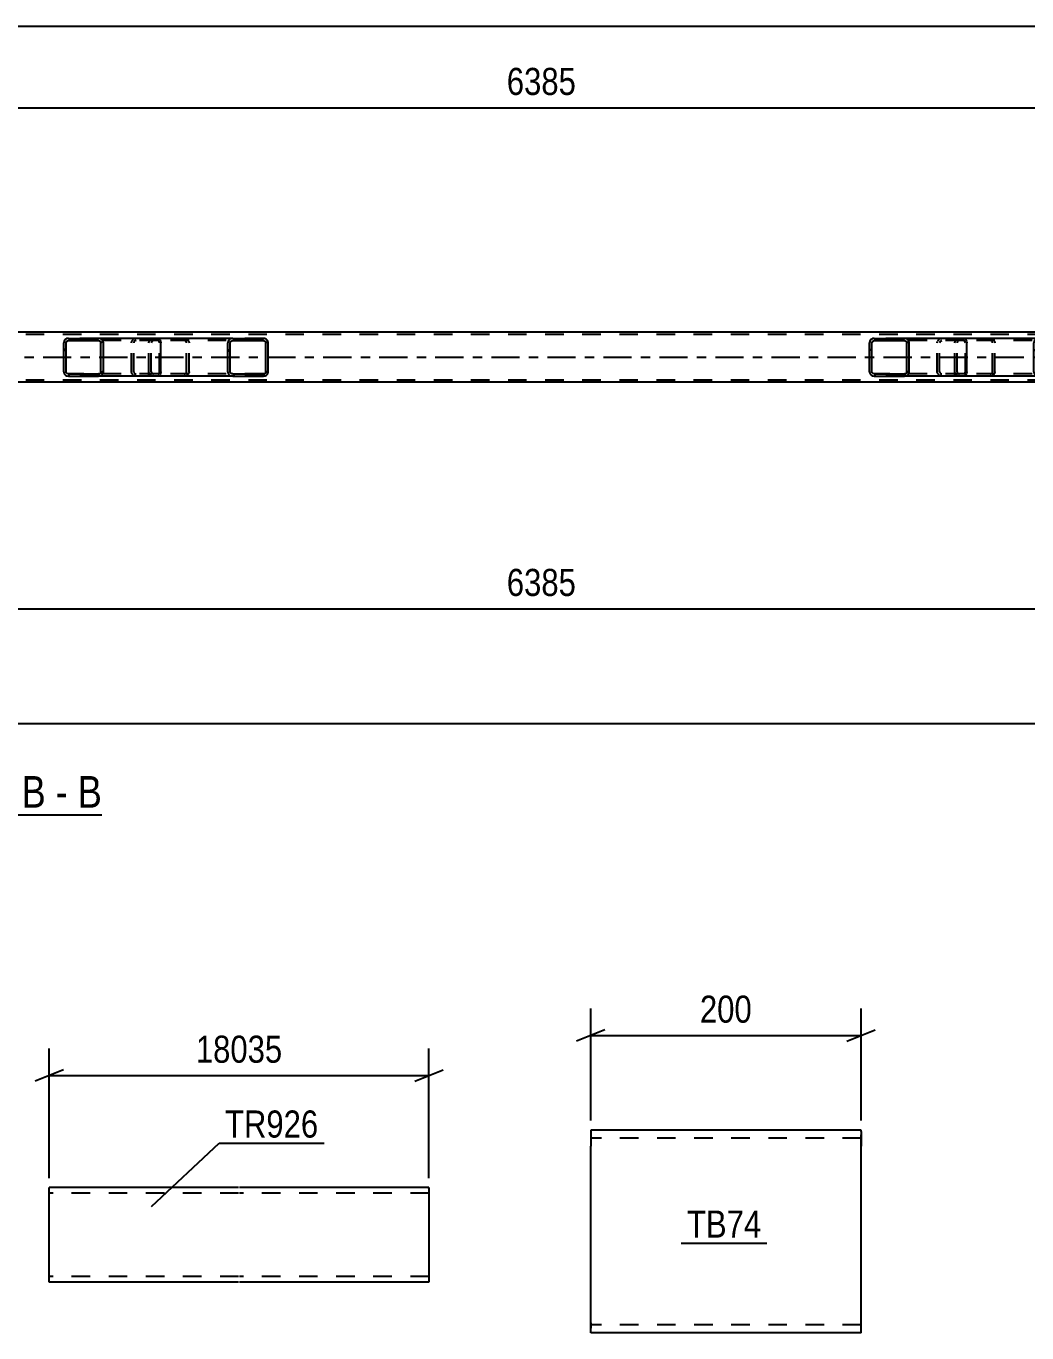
# Model space of a CAD drawing. Header units: millimetres. Extents: x 0 to 841, y 0 to 594.
# Drawn here: x 404.2 to 509.9, y 114.4 to 252.5 of the extents above; entities that cross this region are included whole.
import ezdxf

# ---------------------------------------------------------------- set-up
doc = ezdxf.new("R2010")
doc.units = ezdxf.units.MM
doc.linetypes.add('DXK_LINE_DOT2', pattern=[3.9198, 1.9599, -1.9599])
doc.linetypes.add('DXK_LINE_DOT3', pattern=[5.9187, 2.979, -0.9799, 0.9799, -0.9799])
doc.styles.add('Arial Narrow', font='ARIALN.TTF', dxfattribs={"height": 0.2})

# ---------------------------------------------------------------- blocks, each defined once
blk = doc.blocks.new('Unknown-717034235-12 - 3029')
at = {"color": 6, "linetype": 'Continuous'}
blk.add_line((384.54, 169.12), (412.18, 169.12), dxfattribs=at)
at = {"color": 0, "linetype": 'Continuous'}
for points in [[(402.65, 169.87), (402.65, 173.37), (384.54, 173.37), (384.54, 169.87)], [(406.25, 169.87), (406.25, 173.37), (403.7, 173.37), (403.7, 169.87)], [(408.58, 169.87), (408.58, 173.37), (407.3, 173.37), (407.3, 169.87)], [(412.18, 169.87), (412.18, 173.37), (409.63, 173.37), (409.63, 169.87)]]:
    blk.add_wipeout(points, dxfattribs=at)
at = {"color": 7, "linetype": 'Continuous', "style": 'Arial Narrow'}
for s, p in [('SECTION ', (384.54, 169.87)), ('B', (403.7, 169.87)), ('B', (409.63, 169.87)), ('-', (407.3, 169.87))]:
    blk.add_text(s, height=3.34, dxfattribs=at).set_placement(p)
blk = doc.blocks.new('Part-717034235-3101 - 3029')
at = {"color": 2, "linetype": 'Continuous'}
for p, q in [((727.52, 220.1), (68.61, 220.1)), ((585.53, 214.82), (336.11, 214.82))]:
    blk.add_line(p, q, dxfattribs=at)
at = {"color": 7, "linetype": 'DXK_LINE_DOT2'}
for p, q in [((727.52, 219.86), (68.61, 219.86)), ((727.52, 215.06), (68.61, 215.06))]:
    blk.add_line(p, q, dxfattribs=at)
at = {"color": 7, "linetype": 'DXK_LINE_DOT3'}
blk.add_line((68.61, 217.46), (727.52, 217.46), dxfattribs=at)
blk = doc.blocks.new('Part-717034235-3102 - 3029')
at = {"linetype": 'Continuous'}
h = blk.add_hatch(dxfattribs=at)
h.set_pattern_fill('', scale=0.7, style=0, pattern_type=0)
h.set_pattern_definition([(45, (429.71, 219.1659), (-1.57154, 1.57154), [])])
h.paths.add_polyline_path([(429.75, 218.98), (429.71, 219.17), (429.6, 219.32), (429.43, 219.43), (429.24, 219.46), (426, 219.46), (425.81, 219.43), (425.64, 219.32), (425.53, 219.17), (425.49, 218.98), (425.49, 215.94), (425.53, 215.76), (425.64, 215.6), (425.81, 215.5), (426, 215.46), (429.24, 215.46), (429.43, 215.5), (429.6, 215.6), (429.71, 215.76), (429.75, 215.94)])
h.paths.add_polyline_path([(429.47, 215.85), (429.42, 215.77), (429.34, 215.72), (429.24, 215.7), (426, 215.7), (425.91, 215.72), (425.82, 215.77), (425.77, 215.85), (425.75, 215.94), (425.75, 218.98), (425.77, 219.07), (425.82, 219.15), (425.91, 219.2), (426, 219.22), (429.24, 219.22), (429.34, 219.2), (429.42, 219.15), (429.47, 219.07), (429.49, 218.98), (429.49, 215.94)])
at = {"color": 7, "linetype": 'DXK_LINE_DOT2'}
for p, q in [((417.14, 218.98), (417.18, 219.17)), ((417.14, 215.94), (417.14, 218.98)), ((417.42, 219.07), (417.4, 218.98)), ((417.4, 215.94), (417.4, 218.98)), ((417.47, 219.15), (417.42, 219.07)), ((417.46, 219.43), (417.65, 219.46)), ((417.56, 219.2), (417.47, 219.15)), ((417.65, 219.22), (417.56, 219.2)), ((418.13, 219.46), (417.65, 219.46)), ((429.24, 219.22), (417.65, 219.22)), ((420.89, 219.46), (421.08, 219.43)), ((420.99, 219.2), (420.89, 219.22)), ((421.07, 219.15), (420.99, 219.2)), ((421.12, 219.07), (421.07, 219.15)), ((421.14, 218.98), (421.12, 219.07)), ((421.14, 215.94), (421.14, 218.98)), ((421.36, 219.17), (421.4, 218.98)), ((421.4, 215.94), (421.4, 218.98)), ((429.24, 219.46), (426, 219.46)), ((417.18, 215.76), (417.14, 215.94)), ((417.4, 215.94), (417.42, 215.85)), ((417.42, 215.85), (417.47, 215.77)), ((417.65, 215.46), (417.46, 215.5)), ((417.47, 215.77), (417.56, 215.72)), ((417.56, 215.72), (417.65, 215.7)), ((429.24, 215.7), (417.65, 215.7)), ((418.13, 215.46), (417.65, 215.46)), ((420.89, 215.7), (420.99, 215.72)), ((421.08, 215.5), (420.89, 215.46)), ((420.99, 215.72), (421.07, 215.77)), ((421.07, 215.77), (421.12, 215.85)), ((421.12, 215.85), (421.14, 215.94)), ((421.4, 215.94), (421.36, 215.76)), ((429.24, 215.46), (426, 215.46))]:
    blk.add_line(p, q, dxfattribs=at)
at = {"color": 2, "linetype": 'Continuous'}
for p, q in [((426, 219.46), (418.13, 219.46)), ((425.53, 219.17), (425.49, 218.98)), ((425.49, 215.94), (425.49, 218.98)), ((425.75, 218.98), (425.77, 219.07)), ((425.75, 215.94), (425.75, 218.98)), ((425.77, 219.07), (425.82, 219.15)), ((426, 219.46), (425.81, 219.43)), ((425.82, 219.15), (425.91, 219.2)), ((425.91, 219.2), (426, 219.22)), ((426, 219.46), (429.24, 219.46)), ((426, 219.22), (429.24, 219.22)), ((429.43, 219.43), (429.24, 219.46)), ((429.24, 219.22), (429.34, 219.2)), ((429.34, 219.2), (429.42, 219.15)), ((429.42, 219.15), (429.47, 219.07)), ((429.47, 219.07), (429.49, 218.98)), ((429.49, 215.94), (429.49, 218.98)), ((429.75, 218.98), (429.71, 219.17)), ((429.75, 215.94), (429.75, 218.98)), ((426, 215.46), (418.13, 215.46)), ((425.49, 215.94), (425.53, 215.76)), ((425.77, 215.85), (425.75, 215.94)), ((425.82, 215.77), (425.77, 215.85)), ((425.81, 215.5), (426, 215.46)), ((425.91, 215.72), (425.82, 215.77)), ((426, 215.7), (425.91, 215.72)), ((426, 215.7), (429.24, 215.7)), ((426, 215.46), (429.24, 215.46)), ((429.34, 215.72), (429.24, 215.7)), ((429.24, 215.46), (429.43, 215.5)), ((429.42, 215.77), (429.34, 215.72)), ((429.47, 215.85), (429.42, 215.77)), ((429.49, 215.94), (429.47, 215.85)), ((429.71, 215.76), (429.75, 215.94))]:
    blk.add_line(p, q, dxfattribs=at)
at = {"color": 7, "linetype": 'DXK_LINE_DOT2'}
for centre, start, end in [((417.63, 218.96), 110.7583, 155.6801), ((420.91, 218.96), 24.3199, 69.2417), ((417.63, 215.96), 204.3199, 249.2417), ((420.91, 215.96), 290.7583, 335.6801)]:
    blk.add_arc(centre, 0.496, start, end, dxfattribs=at)
at = {"color": 2, "linetype": 'Continuous'}
for centre, start, end in [((425.98, 218.96), 110.7583, 155.68), ((429.26, 218.96), 24.32, 69.2417), ((425.98, 215.96), 204.32, 249.2417), ((429.26, 215.96), 290.7583, 335.68)]:
    blk.add_arc(centre, 0.496, start, end, dxfattribs=at)
blk = doc.blocks.new('Part-717034235-3103 - 3029')
at = {"linetype": 'Continuous'}
h = blk.add_hatch(dxfattribs=at)
h.set_pattern_fill('', scale=0.7, style=0, pattern_type=0)
h.set_pattern_definition([(45, (497.4326, 219.1659), (-1.57154, 1.57154), [])])
h.paths.add_polyline_path([(497.47, 218.98), (497.43, 219.17), (497.32, 219.32), (497.16, 219.43), (496.97, 219.46), (493.78, 219.46), (493.59, 219.43), (493.43, 219.32), (493.32, 219.17), (493.28, 218.98), (493.28, 215.94), (493.32, 215.76), (493.43, 215.6), (493.59, 215.5), (493.78, 215.46), (496.97, 215.46), (497.16, 215.5), (497.32, 215.6), (497.43, 215.76), (497.47, 215.94)])
h.paths.add_polyline_path([(497.2, 215.85), (497.15, 215.77), (497.06, 215.72), (496.97, 215.7), (493.78, 215.7), (493.69, 215.72), (493.61, 215.77), (493.55, 215.85), (493.53, 215.94), (493.53, 218.98), (493.55, 219.07), (493.61, 219.15), (493.69, 219.2), (493.78, 219.22), (496.97, 219.22), (497.06, 219.2), (497.15, 219.15), (497.2, 219.07), (497.22, 218.98), (497.22, 215.94)])
at = {"color": 2, "linetype": 'Continuous'}
for p, q in [((493.32, 219.17), (493.28, 218.98)), ((493.28, 215.94), (493.28, 218.98)), ((493.53, 218.98), (493.55, 219.07)), ((493.53, 215.94), (493.53, 218.98)), ((493.55, 219.07), (493.61, 219.15)), ((493.78, 219.46), (493.59, 219.43)), ((493.61, 219.15), (493.69, 219.2)), ((493.69, 219.2), (493.78, 219.22)), ((493.78, 219.46), (496.97, 219.46)), ((493.78, 219.22), (496.97, 219.22)), ((503.27, 219.46), (496.97, 219.46)), ((497.16, 219.43), (496.97, 219.46)), ((496.97, 219.22), (497.06, 219.2)), ((497.06, 219.2), (497.15, 219.15)), ((497.15, 219.15), (497.2, 219.07)), ((497.2, 219.07), (497.22, 218.98)), ((497.22, 215.94), (497.22, 218.98)), ((497.47, 218.98), (497.43, 219.17)), ((497.47, 215.94), (497.47, 218.98)), ((503.27, 219.46), (503.37, 219.43)), ((503.37, 219.43), (503.46, 219.32)), ((503.46, 219.32), (503.52, 219.17)), ((503.52, 219.17), (503.54, 218.98)), ((503.54, 215.94), (503.54, 218.98)), ((493.28, 215.94), (493.32, 215.76)), ((493.55, 215.85), (493.53, 215.94)), ((493.61, 215.77), (493.55, 215.85)), ((493.59, 215.5), (493.78, 215.46)), ((493.69, 215.72), (493.61, 215.77)), ((493.78, 215.7), (493.69, 215.72)), ((493.78, 215.7), (496.97, 215.7)), ((493.78, 215.46), (496.97, 215.46)), ((497.06, 215.72), (496.97, 215.7)), ((496.97, 215.46), (497.16, 215.5)), ((503.27, 215.46), (496.97, 215.46)), ((497.15, 215.77), (497.06, 215.72)), ((497.2, 215.85), (497.15, 215.77)), ((497.22, 215.94), (497.2, 215.85)), ((497.43, 215.76), (497.47, 215.94)), ((503.37, 215.5), (503.27, 215.46)), ((503.46, 215.6), (503.37, 215.5)), ((503.52, 215.76), (503.46, 215.6)), ((503.54, 215.94), (503.52, 215.76))]:
    blk.add_line(p, q, dxfattribs=at)
at = {"color": 7, "linetype": 'DXK_LINE_DOT2'}
for p, q in [((496.97, 219.46), (493.78, 219.46)), ((503.27, 219.22), (493.78, 219.22)), ((500.43, 218.98), (500.47, 219.17)), ((500.43, 215.94), (500.43, 218.98)), ((500.7, 219.07), (500.68, 218.98)), ((500.68, 215.94), (500.68, 218.98)), ((500.76, 219.15), (500.7, 219.07)), ((500.74, 219.43), (500.93, 219.46)), ((500.76, 219.15), (500.78, 219.17)), ((500.78, 219.17), (500.84, 219.2)), ((500.84, 219.2), (500.93, 219.22)), ((502.28, 219.22), (502.28, 219.46)), ((503.32, 219.2), (503.27, 219.22)), ((503.36, 219.15), (503.32, 219.2)), ((503.39, 219.07), (503.36, 219.15)), ((503.4, 218.98), (503.39, 219.07)), ((503.4, 215.94), (503.4, 218.98)), ((503.27, 215.7), (493.78, 215.7)), ((496.97, 215.46), (493.78, 215.46)), ((500.47, 215.76), (500.43, 215.94)), ((500.68, 215.94), (500.7, 215.85)), ((500.7, 215.85), (500.76, 215.77)), ((500.93, 215.46), (500.74, 215.5)), ((500.76, 215.77), (500.78, 215.76)), ((500.78, 215.76), (500.84, 215.72)), ((500.84, 215.72), (500.93, 215.7)), ((502.28, 215.46), (502.28, 215.7)), ((503.27, 215.7), (503.32, 215.72)), ((503.32, 215.72), (503.36, 215.77)), ((503.36, 215.77), (503.39, 215.85)), ((503.39, 215.85), (503.4, 215.94))]:
    blk.add_line(p, q, dxfattribs=at)
at = {"color": 2, "linetype": 'Continuous'}
for centre, start, end in [((493.77, 218.97), 111.1941, 156.1506), ((496.98, 218.97), 23.8494, 68.8059), ((493.77, 215.96), 203.8494, 248.8059), ((496.98, 215.96), 291.1941, 336.1506)]:
    blk.add_arc(centre, 0.492, start, end, dxfattribs=at)
at = {"color": 7, "linetype": 'DXK_LINE_DOT2'}
for centre, start, end in [((500.92, 218.97), 111.1941, 156.1506), ((500.92, 215.96), 203.8494, 248.8059)]:
    blk.add_arc(centre, 0.492, start, end, dxfattribs=at)
blk = doc.blocks.new('Part-717034235-3200 - 3029')
at = {"linetype": 'Continuous'}
h = blk.add_hatch(dxfattribs=at)
h.set_pattern_fill('', scale=0.7, style=0, pattern_type=0)
h.set_pattern_definition([(45, (412.2984, 219.1659), (-1.57154, 1.57154), [])])
h.paths.add_polyline_path([(412.34, 218.98), (412.3, 219.17), (412.19, 219.32), (412.03, 219.43), (411.83, 219.46), (408.65, 219.46), (408.46, 219.43), (408.29, 219.32), (408.19, 219.17), (408.15, 218.98), (408.15, 215.94), (408.19, 215.76), (408.29, 215.6), (408.46, 215.5), (408.65, 215.46), (411.83, 215.46), (412.03, 215.5), (412.19, 215.6), (412.3, 215.76), (412.34, 215.94)])
h.paths.add_polyline_path([(412.07, 215.85), (412.01, 215.77), (411.93, 215.72), (411.83, 215.7), (408.65, 215.7), (408.55, 215.72), (408.47, 215.77), (408.42, 215.85), (408.4, 215.94), (408.4, 218.98), (408.42, 219.07), (408.47, 219.15), (408.55, 219.2), (408.65, 219.22), (411.83, 219.22), (411.93, 219.2), (412.01, 219.15), (412.07, 219.07), (412.09, 218.98), (412.09, 215.94)])
at = {"color": 2, "linetype": 'Continuous'}
for p, q in [((408.19, 219.17), (408.15, 218.98)), ((408.15, 215.94), (408.15, 218.98)), ((408.4, 218.98), (408.42, 219.07)), ((408.4, 215.94), (408.4, 218.98)), ((408.42, 219.07), (408.47, 219.15)), ((408.65, 219.46), (408.46, 219.43)), ((408.47, 219.15), (408.55, 219.2)), ((408.55, 219.2), (408.65, 219.22)), ((408.65, 219.46), (411.83, 219.46)), ((408.65, 219.22), (411.83, 219.22)), ((418.13, 219.46), (411.83, 219.46)), ((412.03, 219.43), (411.83, 219.46)), ((411.83, 219.22), (411.93, 219.2)), ((411.93, 219.2), (412.01, 219.15)), ((412.01, 219.15), (412.07, 219.07)), ((412.07, 219.07), (412.09, 218.98)), ((412.09, 215.94), (412.09, 218.98)), ((412.34, 218.98), (412.3, 219.17)), ((412.34, 215.94), (412.34, 218.98)), ((418.13, 219.46), (418.24, 219.43)), ((418.24, 219.43), (418.33, 219.32)), ((418.33, 219.32), (418.38, 219.17)), ((418.38, 219.17), (418.41, 218.98)), ((418.41, 215.94), (418.41, 218.98)), ((408.15, 215.94), (408.19, 215.76)), ((408.42, 215.85), (408.4, 215.94)), ((408.47, 215.77), (408.42, 215.85)), ((408.46, 215.5), (408.65, 215.46)), ((408.55, 215.72), (408.47, 215.77)), ((408.65, 215.7), (408.55, 215.72)), ((408.65, 215.7), (411.83, 215.7)), ((408.65, 215.46), (411.83, 215.46)), ((411.93, 215.72), (411.83, 215.7)), ((411.83, 215.46), (412.03, 215.5)), ((418.13, 215.46), (411.83, 215.46)), ((412.01, 215.77), (411.93, 215.72)), ((412.07, 215.85), (412.01, 215.77)), ((412.09, 215.94), (412.07, 215.85)), ((412.3, 215.76), (412.34, 215.94)), ((418.24, 215.5), (418.13, 215.46)), ((418.33, 215.6), (418.24, 215.5)), ((418.38, 215.76), (418.33, 215.6)), ((418.41, 215.94), (418.38, 215.76))]:
    blk.add_line(p, q, dxfattribs=at)
at = {"color": 7, "linetype": 'DXK_LINE_DOT2'}
for p, q in [((411.83, 219.46), (408.65, 219.46)), ((418.13, 219.22), (408.65, 219.22)), ((415.3, 218.98), (415.34, 219.17)), ((415.3, 215.94), (415.3, 218.98)), ((415.57, 219.07), (415.55, 218.98)), ((415.55, 215.94), (415.55, 218.98)), ((415.62, 219.15), (415.57, 219.07)), ((415.61, 219.43), (415.8, 219.46)), ((415.7, 219.2), (415.62, 219.15)), ((415.8, 219.22), (415.7, 219.2)), ((417.14, 219.22), (417.14, 219.46)), ((418.19, 219.2), (418.13, 219.22)), ((418.23, 219.15), (418.19, 219.2)), ((418.26, 219.07), (418.23, 219.15)), ((418.27, 218.98), (418.26, 219.07)), ((418.27, 215.94), (418.27, 218.98)), ((418.13, 215.7), (408.65, 215.7)), ((411.83, 215.46), (408.65, 215.46)), ((415.34, 215.76), (415.3, 215.94)), ((415.55, 215.94), (415.57, 215.85)), ((415.57, 215.85), (415.62, 215.77)), ((415.8, 215.46), (415.61, 215.5)), ((415.62, 215.77), (415.64, 215.76)), ((415.64, 215.76), (415.7, 215.72)), ((415.7, 215.72), (415.8, 215.7)), ((417.14, 215.46), (417.14, 215.7)), ((418.13, 215.7), (418.19, 215.72)), ((418.19, 215.72), (418.23, 215.77)), ((418.23, 215.77), (418.26, 215.85)), ((418.26, 215.85), (418.27, 215.94))]:
    blk.add_line(p, q, dxfattribs=at)
at = {"color": 2, "linetype": 'Continuous'}
for centre, start, end in [((408.64, 218.97), 111.1941, 156.1506), ((411.85, 218.97), 23.8494, 68.8059), ((408.64, 215.96), 203.8494, 248.8059), ((411.85, 215.96), 291.1941, 336.1506)]:
    blk.add_arc(centre, 0.492, start, end, dxfattribs=at)
at = {"color": 7, "linetype": 'DXK_LINE_DOT2'}
for centre, start, end in [((415.79, 218.97), 111.1941, 156.1506), ((415.79, 215.96), 203.8494, 248.8059)]:
    blk.add_arc(centre, 0.492, start, end, dxfattribs=at)
blk = doc.blocks.new('Part-717034235-3201 - 3029')
at = {"linetype": 'Continuous'}
h = blk.add_hatch(dxfattribs=at)
h.set_pattern_fill('', scale=0.7, style=0, pattern_type=0)
h.set_pattern_definition([(45, (514.8443, 219.1659), (-1.57154, 1.57154), [])])
h.paths.add_polyline_path([(514.88, 218.98), (514.84, 219.17), (514.73, 219.32), (514.57, 219.43), (514.37, 219.46), (511.14, 219.46), (510.94, 219.43), (510.78, 219.32), (510.67, 219.17), (510.63, 218.98), (510.63, 215.94), (510.67, 215.76), (510.78, 215.6), (510.94, 215.5), (511.14, 215.46), (514.37, 215.46), (514.57, 215.5), (514.73, 215.6), (514.84, 215.76), (514.88, 215.94)])
h.paths.add_polyline_path([(514.61, 215.85), (514.55, 215.77), (514.47, 215.72), (514.37, 215.7), (511.14, 215.7), (511.04, 215.72), (510.96, 215.77), (510.9, 215.85), (510.88, 215.94), (510.88, 218.98), (510.9, 219.07), (510.96, 219.15), (511.04, 219.2), (511.14, 219.22), (514.37, 219.22), (514.47, 219.2), (514.55, 219.15), (514.61, 219.07), (514.63, 218.98), (514.63, 215.94)])
at = {"color": 7, "linetype": 'DXK_LINE_DOT2'}
for p, q in [((502.28, 218.98), (502.32, 219.17)), ((502.28, 215.94), (502.28, 218.98)), ((502.55, 219.07), (502.53, 218.98)), ((502.53, 215.94), (502.53, 218.98)), ((502.61, 219.15), (502.55, 219.07)), ((502.59, 219.43), (502.79, 219.46)), ((502.69, 219.2), (502.61, 219.15)), ((502.79, 219.22), (502.69, 219.2)), ((503.27, 219.46), (502.79, 219.46)), ((514.37, 219.22), (502.79, 219.22)), ((506.02, 219.46), (506.22, 219.43)), ((506.12, 219.2), (506.02, 219.22)), ((506.2, 219.15), (506.12, 219.2)), ((506.26, 219.07), (506.2, 219.15)), ((506.28, 218.98), (506.26, 219.07)), ((506.28, 215.94), (506.28, 218.98)), ((506.49, 219.17), (506.53, 218.98)), ((506.53, 215.94), (506.53, 218.98)), ((514.37, 219.46), (511.14, 219.46)), ((502.32, 215.76), (502.28, 215.94)), ((502.53, 215.94), (502.55, 215.85)), ((502.55, 215.85), (502.61, 215.77)), ((502.79, 215.46), (502.59, 215.5)), ((502.61, 215.77), (502.69, 215.72)), ((502.69, 215.72), (502.79, 215.7)), ((514.37, 215.7), (502.79, 215.7)), ((503.27, 215.46), (502.79, 215.46)), ((506.02, 215.7), (506.12, 215.72)), ((506.22, 215.5), (506.02, 215.46)), ((506.12, 215.72), (506.2, 215.77)), ((506.2, 215.77), (506.26, 215.85)), ((506.26, 215.85), (506.28, 215.94)), ((506.53, 215.94), (506.49, 215.76)), ((514.37, 215.46), (511.14, 215.46))]:
    blk.add_line(p, q, dxfattribs=at)
at = {"color": 2, "linetype": 'Continuous'}
for p, q in [((511.14, 219.46), (503.27, 219.46)), ((510.67, 219.17), (510.63, 218.98)), ((510.63, 215.94), (510.63, 218.98)), ((510.88, 218.98), (510.9, 219.07)), ((510.88, 215.94), (510.88, 218.98)), ((510.9, 219.07), (510.96, 219.15)), ((511.14, 219.46), (510.94, 219.43)), ((510.96, 219.15), (511.04, 219.2)), ((511.04, 219.2), (511.14, 219.22)), ((511.14, 219.46), (514.37, 219.46)), ((511.14, 219.22), (514.37, 219.22)), ((514.57, 219.43), (514.37, 219.46)), ((514.37, 219.22), (514.47, 219.2)), ((514.47, 219.2), (514.55, 219.15)), ((514.55, 219.15), (514.61, 219.07)), ((514.61, 219.07), (514.63, 218.98)), ((514.63, 215.94), (514.63, 218.98)), ((514.88, 218.98), (514.84, 219.17)), ((514.88, 215.94), (514.88, 218.98)), ((511.14, 215.46), (503.27, 215.46)), ((510.63, 215.94), (510.67, 215.76)), ((510.9, 215.85), (510.88, 215.94)), ((510.96, 215.77), (510.9, 215.85)), ((510.94, 215.5), (511.14, 215.46)), ((511.04, 215.72), (510.96, 215.77)), ((511.14, 215.7), (511.04, 215.72)), ((511.14, 215.7), (514.37, 215.7)), ((511.14, 215.46), (514.37, 215.46)), ((514.47, 215.72), (514.37, 215.7)), ((514.37, 215.46), (514.57, 215.5)), ((514.55, 215.77), (514.47, 215.72)), ((514.61, 215.85), (514.55, 215.77)), ((514.63, 215.94), (514.61, 215.85)), ((514.84, 215.76), (514.88, 215.94))]:
    blk.add_line(p, q, dxfattribs=at)
at = {"color": 7, "linetype": 'DXK_LINE_DOT2'}
for centre, start, end in [((502.77, 218.96), 110.7583, 155.6801), ((506.04, 218.96), 24.3199, 69.2417), ((502.77, 215.96), 204.3199, 249.2417), ((506.04, 215.96), 290.7583, 335.6801)]:
    blk.add_arc(centre, 0.496, start, end, dxfattribs=at)
at = {"color": 2, "linetype": 'Continuous'}
for centre, start, end in [((511.12, 218.96), 110.7583, 155.68), ((514.39, 218.96), 24.32, 69.2417), ((511.12, 215.96), 204.32, 249.2417), ((514.39, 215.96), 290.7583, 335.68)]:
    blk.add_arc(centre, 0.496, start, end, dxfattribs=at)
blk = doc.blocks.new('Part-717034235-6723 - 6718')
at = {"color": 2, "linetype": 'Continuous'}
for p, q in [((463.82, 135.8), (463.82, 134.09)), ((492.39, 135.8), (463.82, 135.8)), ((492.39, 135.67), (492.39, 135.8)), ((492.39, 135.67), (492.39, 134.09)), ((463.82, 115.43), (463.82, 134.09)), ((492.39, 114.38), (492.39, 134.09)), ((463.82, 114.51), (463.82, 115.43)), ((463.82, 114.38), (463.82, 114.51)), ((492.39, 114.38), (463.82, 114.38))]:
    blk.add_line(p, q, dxfattribs=at)
at = {"color": 7, "linetype": 'DXK_LINE_DOT2'}
for p, q in [((492.39, 134.95), (463.82, 134.95)), ((492.39, 134.09), (492.39, 135.3)), ((463.82, 115.43), (463.82, 114.88)), ((463.82, 115.23), (463.82, 115.3)), ((492.39, 115.23), (463.82, 115.23)), ((492.39, 115.23), (492.39, 115.3)), ((463.82, 114.38), (463.82, 114.38))]:
    blk.add_line(p, q, dxfattribs=at)
blk = doc.blocks.new('Part-717034235-7149 - 7141')
at = {"color": 2, "linetype": 'Continuous'}
for p, q in [((426.63, 129.72), (406.63, 129.72)), ((406.63, 119.81), (406.63, 129.72)), ((446.73, 129.72), (426.73, 129.72)), ((446.73, 129.72), (446.73, 119.72)), ((406.63, 119.72), (406.63, 119.81)), ((426.63, 119.72), (406.63, 119.72)), ((446.73, 119.72), (426.73, 119.72))]:
    blk.add_line(p, q, dxfattribs=at)
at = {"color": 7, "linetype": 'DXK_LINE_DOT2'}
for p, q in [((426.63, 129.12), (406.63, 129.12)), ((446.73, 129.12), (426.73, 129.12)), ((446.73, 129.63), (446.73, 129.72)), ((406.63, 120.32), (406.63, 120.37)), ((426.63, 120.32), (406.63, 120.32)), ((446.73, 120.32), (426.73, 120.32)), ((446.73, 120.32), (446.73, 120.37))]:
    blk.add_line(p, q, dxfattribs=at)
blk = doc.blocks.new('StraightDimension-717034235-3388 - 3029')
at = {"color": 7, "linetype": 'Continuous'}
blk.add_line((330.91, 190.89), (586.33, 190.89), dxfattribs=at)
at = {"color": 0}
blk.add_wipeout([(462.88, 191.64), (462.88, 195.84), (454.36, 195.84), (454.36, 191.64)], dxfattribs=at)
at = {"color": 3, "style": 'Arial Narrow'}
blk.add_text('6385', height=2.863, dxfattribs=at).set_placement((454.96, 192.24))
blk = doc.blocks.new('StraightDimension-717034235-3417 - 3029')
at = {"color": 7, "linetype": 'Continuous'}
blk.add_line((330.91, 243.83), (586.33, 243.83), dxfattribs=at)
at = {"color": 0}
blk.add_wipeout([(462.88, 244.58), (462.88, 248.78), (454.36, 248.78), (454.36, 244.58)], dxfattribs=at)
at = {"color": 3, "style": 'Arial Narrow'}
blk.add_text('6385', height=2.863, dxfattribs=at).set_placement((454.96, 245.18))
blk = doc.blocks.new('StraightDimension-717034235-3495 - 3029')
at = {"color": 7, "linetype": 'Continuous'}
blk.add_line((59.99, 252.45), (736.14, 252.45), dxfattribs=at)
blk = doc.blocks.new('StraightDimension-717034235-3514 - 3029')
at = {"color": 7, "linetype": 'Continuous'}
blk.add_line((59.35, 178.77), (736.78, 178.77), dxfattribs=at)
blk = doc.blocks.new('StraightDimension-717034235-6725 - 6718')
at = {"color": 7, "linetype": 'Continuous'}
for p, q in [((463.82, 136.8), (463.82, 148.65)), ((492.39, 136.8), (492.39, 148.65)), ((465.32, 146.4), (462.32, 145.2)), ((490.89, 145.2), (493.89, 146.4)), ((463.82, 145.8), (492.39, 145.8))]:
    blk.add_line(p, q, dxfattribs=at)
at = {"color": 0}
blk.add_wipeout([(481.45, 146.55), (481.45, 150.75), (474.76, 150.75), (474.76, 146.55)], dxfattribs=at)
at = {"color": 3, "style": 'Arial Narrow'}
blk.add_text('200', height=2.863, dxfattribs=at).set_placement((475.36, 147.15))
blk = doc.blocks.new('StraightDimension-717034235-7152 - 7141')
at = {"color": 7, "linetype": 'Continuous'}
for p, q in [((406.63, 130.72), (406.63, 144.42)), ((446.73, 130.72), (446.73, 144.42)), ((408.13, 142.17), (405.13, 140.97)), ((406.63, 141.57), (446.73, 141.57)), ((445.23, 140.97), (448.23, 142.17))]:
    blk.add_line(p, q, dxfattribs=at)
at = {"color": 0}
blk.add_wipeout([(431.85, 142.32), (431.85, 146.52), (421.51, 146.52), (421.51, 142.32)], dxfattribs=at)
at = {"color": 3, "style": 'Arial Narrow'}
blk.add_text('18035', height=2.863, dxfattribs=at).set_placement((422.11, 142.92))
blk = doc.blocks.new('Mark-717034235-6721 - 6718')
at = {"color": 0}
blk.add_wipeout([(481.84, 124.44), (481.84, 127.44), (473.99, 127.44), (473.99, 124.44)], dxfattribs=at)
blk.add_wipeout([(481.84, 124.44), (481.84, 127.44), (473.99, 127.44), (473.99, 124.44)], dxfattribs=at)
at = {"color": 30, "linetype": 'Continuous'}
blk.add_line((473.39, 123.84), (482.44, 123.84), dxfattribs=at)
at = {"color": 3, "style": 'Arial Narrow'}
blk.add_text('TB74', height=2.863, dxfattribs=at).set_placement((473.99, 124.44))
blk = doc.blocks.new('Mark-717034235-7145 - 7141')
at = {"color": 0}
blk.add_wipeout([(435.05, 135.01), (435.05, 138.01), (425.19, 138.01), (425.19, 135.01)], dxfattribs=at)
blk.add_wipeout([(435.05, 135.01), (435.05, 138.01), (425.19, 138.01), (425.19, 135.01)], dxfattribs=at)
at = {"color": 30, "linetype": 'Continuous'}
for p, q in [((417.42, 127.72), (424.59, 134.41)), ((424.59, 134.41), (435.65, 134.41))]:
    blk.add_line(p, q, dxfattribs=at)
at = {"color": 3, "style": 'Arial Narrow'}
blk.add_text('TR926', height=2.863, dxfattribs=at).set_placement((425.19, 135.01))

msp = doc.modelspace()

# ---------------------------------------------------------------- block references
for name in ['StraightDimension-717034235-3417 - 3029', 'Part-717034235-3101 - 3029', 'Part-717034235-3200 - 3029', 'Part-717034235-3102 - 3029', 'Part-717034235-3103 - 3029', 'Part-717034235-3201 - 3029', 'StraightDimension-717034235-3388 - 3029', 'Unknown-717034235-12 - 3029', 'StraightDimension-717034235-6725 - 6718', 'StraightDimension-717034235-7152 - 7141', 'Part-717034235-6723 - 6718', 'Part-717034235-7149 - 7141']:
    msp.add_blockref(name, (0, 0))

# ---------------------------------------------------------------- next in the draw order: block references
for name in ['StraightDimension-717034235-3495 - 3029', 'StraightDimension-717034235-3514 - 3029', 'Mark-717034235-7145 - 7141', 'Mark-717034235-6721 - 6718']:
    msp.add_blockref(name, (0, 0))

doc.saveas('drawing.dxf')
